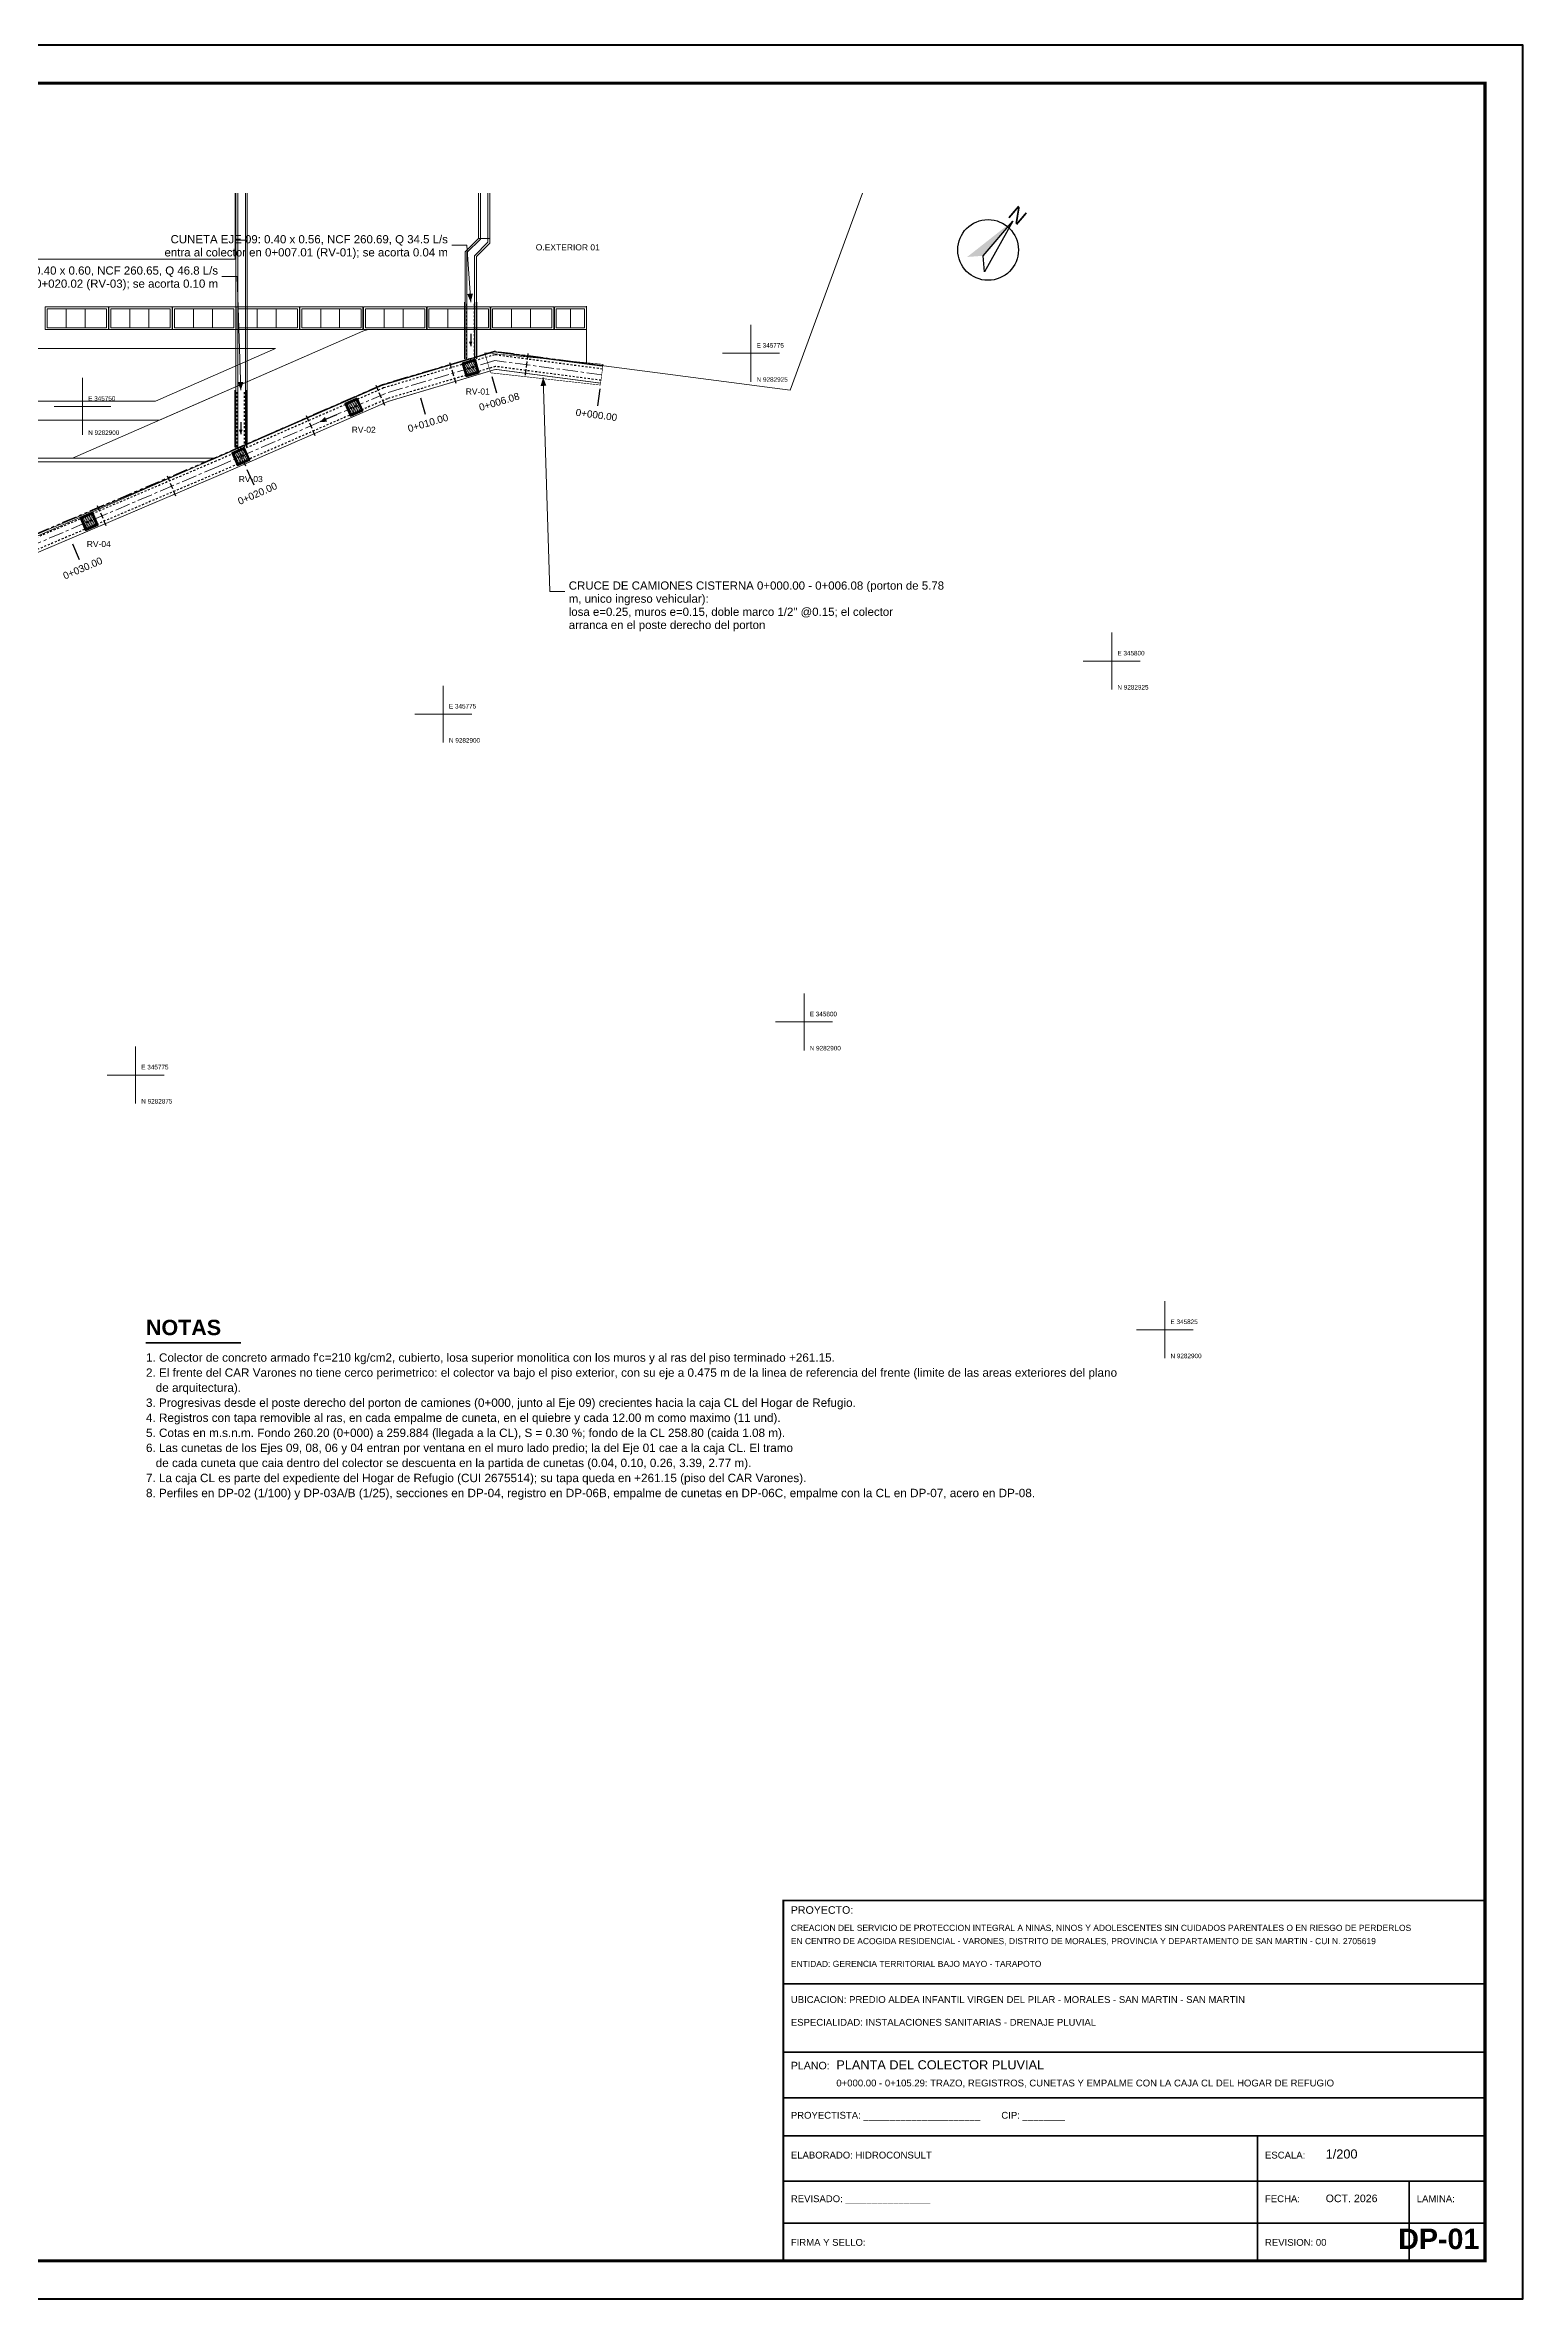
# Model space of a CAD drawing. Header units: metres. Extents: x 349122 to 349453, y 9281252 to 9281971.
# Drawn here: x 349232.3 to 349310.2, y 9281851.8 to 9281970.6 of the extents above; entities that cross this region are included whole.
import ezdxf
from ezdxf.enums import TextEntityAlignment as Align

# ---------------------------------------------------------------- set-up
doc = ezdxf.new("R2010")
doc.units = ezdxf.units.M
doc.header["$LTSCALE"] = 0.25
for name, pattern in [('CENTER', [5.08, 3.175, -0.635, 0.635, -0.635]), ('DASHED', [1.524, 1.27, -0.254]), ('HIDDEN', [0.375, 0.25, -0.125]), ('PHANTOM', [6.35, 3.175, -0.635, 0.635, -0.635, 0.635, -0.635])]:
    doc.linetypes.add(name, pattern=pattern)
for name, color, linetype, lineweight in [('ARQ-BASE', 8, 'CONTINUOUS', 13), ('ARQ-TEXTO', 8, 'CONTINUOUS', 13), ('CONCRETO', 250, 'CONTINUOUS', 50), ('CONCRETO-OCULTO', 8, 'HIDDEN', 25), ('CUNETA', 3, 'CONTINUOUS', 35), ('EJE-COLECTOR', 1, 'CENTER', 18), ('GRILLA', 9, 'CONTINUOUS', 13), ('LLAMADAS', 30, 'CONTINUOUS', 18), ('MARCO', 7, 'CONTINUOUS', 50), ('MARCO-METALICO', 32, 'CONTINUOUS', 40), ('REGISTRO', 32, 'CONTINUOUS', 35), ('REGISTRO-TAPA', 30, 'CONTINUOUS', 18), ('ROTULO', 7, 'CONTINUOUS', 35), ('TITULOS', 160, 'CONTINUOUS', 35)]:
    doc.layers.add(name, color=color, linetype=linetype, lineweight=lineweight)
for name, color, linetype in [('CRUCE-VEHICULAR', 30, 'CONTINUOUS'), ('CUNETA-OCULTA', 3, 'HIDDEN'), ('FLUJO', 150, 'CONTINUOUS'), ('JUNTAS', 8, 'DASHED'), ('LINDERO', 6, 'PHANTOM'), ('PROGRESIVAS', 5, 'CONTINUOUS'), ('ROTULO-TEXTO', 7, 'CONTINUOUS'), ('TEXTOS', 7, 'CONTINUOUS'), ('TEXTOS-NOTAS', 7, 'CONTINUOUS')]:
    doc.layers.add(name, color=color, linetype=linetype)
doc.styles.get("Standard").update_dxf_attribs({"font": 'arial.ttf'})
doc.styles.add('TITULOS', font='arialbd.ttf')

# ---------------------------------------------------------------- blocks, each defined once
blk = doc.blocks.new('REGISTRO-PLANTA')
at = {"layer": 'MARCO-METALICO'}
blk.add_lwpolyline([(-0.35, -0.35), (0.35, -0.35), (0.35, 0.35), (-0.35, 0.35)], close=True, dxfattribs=at)
for centre in [(-0.12, 0), (0.12, 0)]:
    blk.add_circle(centre, 0.015, dxfattribs=at)
at = {"layer": 'REGISTRO'}
blk.add_lwpolyline([(-0.3, -0.3), (0.3, -0.3), (0.3, 0.3), (-0.3, 0.3)], close=True, dxfattribs=at)
at = {"layer": 'REGISTRO-TAPA'}
for p, q in [((-0.29, 0.2765), (-0.2765, 0.29)), ((-0.29, 0.1632), (-0.1632, 0.29)), ((-0.29, 0.0499), (-0.0499, 0.29)), ((-0.29, -0.0634), (0.0634, 0.29)), ((-0.29, -0.1767), (0.1767, 0.29)), ((-0.29, -0.29), (0.29, 0.29)), ((-0.1767, -0.29), (0.29, 0.1767)), ((-0.0634, -0.29), (0.29, 0.0634)), ((0.0499, -0.29), (0.29, -0.0499)), ((0.1632, -0.29), (0.29, -0.1632)), ((0.2765, -0.29), (0.29, -0.2765))]:
    blk.add_line(p, q, dxfattribs=at)
blk = doc.blocks.new('SIMB-FLECHA')
at = {"layer": 'FLUJO'}
blk.add_lwpolyline([(-4, 0), (4, 0)], dxfattribs=at)
blk.add_solid([(4, 0), (1, 1.2), (1, -1.2)], dxfattribs=at)
blk = doc.blocks.new('SIMB-NORTE')
at = {"layer": 'TEXTOS'}
blk.add_lwpolyline([(0, 10), (3, -5), (0, -2)], close=True, dxfattribs=at)
blk.add_circle((0, 0), 8, dxfattribs=at)
blk.add_solid([(0, 10), (-3, -5), (0, -2)], dxfattribs=at)
blk.add_text('N', height=4, dxfattribs=at).set_placement((0, 12), align=Align.MIDDLE_CENTER)

msp = doc.modelspace()

# ---------------------------------------------------------------- linework, layer by layer
at = {"layer": 'ARQ-BASE'}
for points in [[(349242.302, 9281962.79), (349242.302, 9281959.301)], [(349242.342, 9281960.301), (349242.342, 9281962.79)], [(349242.442, 9281962.79), (349242.442, 9281960.301)], [(349242.842, 9281960.301), (349242.842, 9281962.79)], [(349242.942, 9281960.301), (349242.942, 9281962.79)], [(349255.132, 9281962.79), (349255.132, 9281960.4)], [(349255.232, 9281960.4), (349255.232, 9281962.79)], [(349255.632, 9281962.79), (349255.632, 9281960.4)], [(349255.732, 9281962.79), (349255.732, 9281960.4)], [(349275.377, 9281962.79), (349271.562, 9281952.394)], [(349242.302, 9281959.301), (349218.952, 9281959.301)], [(349242.342, 9281960.301), (349242.442, 9281960.301)], [(349242.342, 9281960.301), (349242.342, 9281949.312)], [(349242.442, 9281960.301), (349242.842, 9281960.301)], [(349242.442, 9281960.301), (349242.442, 9281949.355)], [(349242.842, 9281960.301), (349242.942, 9281960.301)], [(349242.842, 9281960.301), (349242.842, 9281949.53)], [(349242.942, 9281960.301), (349242.942, 9281949.574)], [(349255.132, 9281960.4), (349254.425, 9281959.693)], [(349254.425, 9281959.693), (349254.425, 9281953.979)], [(349255.232, 9281960.359), (349254.525, 9281959.652)], [(349254.525, 9281959.652), (349254.525, 9281954.008)], [(349255.632, 9281960.193), (349254.925, 9281959.486)], [(349254.925, 9281959.486), (349254.925, 9281954.127)], [(349255.732, 9281960.152), (349255.025, 9281959.444)], [(349255.025, 9281959.444), (349255.025, 9281954.157)], [(349255.132, 9281960.4), (349255.232, 9281960.4)], [(349255.232, 9281960.4), (349255.232, 9281960.359)], [(349255.632, 9281960.4), (349255.232, 9281960.4)], [(349255.632, 9281960.4), (349255.632, 9281960.193)], [(349255.632, 9281960.4), (349255.732, 9281960.4)], [(349255.732, 9281960.4), (349255.732, 9281960.152)], [(349235.622, 9281956.79), (349232.292, 9281956.79)], [(349232.292, 9281956.79), (349232.292, 9281955.59)], [(349235.522, 9281956.69), (349232.392, 9281956.69)], [(349232.392, 9281956.69), (349232.392, 9281955.69)], [(349232.392, 9281955.69), (349235.522, 9281955.69)], [(349233.392, 9281956.69), (349233.392, 9281955.69)], [(349234.392, 9281956.69), (349234.392, 9281955.69)], [(349235.522, 9281955.69), (349235.522, 9281956.69)], [(349235.622, 9281955.59), (349235.622, 9281956.79)], [(349238.977, 9281956.79), (349235.647, 9281956.79)], [(349235.647, 9281956.79), (349235.647, 9281955.59)], [(349238.877, 9281956.69), (349235.747, 9281956.69)], [(349235.747, 9281956.69), (349235.747, 9281955.69)], [(349235.747, 9281955.69), (349238.877, 9281955.69)], [(349236.747, 9281956.69), (349236.747, 9281955.69)], [(349237.747, 9281956.69), (349237.747, 9281955.69)], [(349238.877, 9281955.69), (349238.877, 9281956.69)], [(349238.977, 9281955.59), (349238.977, 9281956.79)], [(349242.332, 9281956.79), (349239.002, 9281956.79)], [(349239.002, 9281956.79), (349239.002, 9281955.59)], [(349242.232, 9281956.69), (349239.102, 9281956.69)], [(349239.102, 9281956.69), (349239.102, 9281955.69)], [(349239.102, 9281955.69), (349242.232, 9281955.69)], [(349240.102, 9281956.69), (349240.102, 9281955.69)], [(349241.102, 9281956.69), (349241.102, 9281955.69)], [(349242.232, 9281955.69), (349242.232, 9281956.69)], [(349242.332, 9281955.59), (349242.332, 9281956.79)], [(349245.687, 9281956.79), (349242.357, 9281956.79)], [(349242.357, 9281956.79), (349242.357, 9281955.59)], [(349245.587, 9281956.69), (349242.457, 9281956.69)], [(349242.457, 9281956.69), (349242.457, 9281955.69)], [(349242.457, 9281955.69), (349245.587, 9281955.69)], [(349243.457, 9281956.69), (349243.457, 9281955.69)], [(349244.457, 9281956.69), (349244.457, 9281955.69)], [(349245.587, 9281955.69), (349245.587, 9281956.69)], [(349245.687, 9281955.59), (349245.687, 9281956.79)], [(349249.042, 9281956.79), (349245.712, 9281956.79)], [(349245.712, 9281956.79), (349245.712, 9281955.59)], [(349248.942, 9281956.69), (349245.812, 9281956.69)], [(349245.812, 9281956.69), (349245.812, 9281955.69)], [(349245.812, 9281955.69), (349248.942, 9281955.69)], [(349246.812, 9281956.69), (349246.812, 9281955.69)], [(349247.812, 9281956.69), (349247.812, 9281955.69)], [(349248.942, 9281955.69), (349248.942, 9281956.69)], [(349249.042, 9281955.59), (349249.042, 9281956.79)], [(349252.397, 9281956.79), (349249.067, 9281956.79)], [(349249.067, 9281956.79), (349249.067, 9281955.59)], [(349252.297, 9281956.69), (349249.167, 9281956.69)], [(349249.167, 9281956.69), (349249.167, 9281955.69)], [(349249.167, 9281955.69), (349252.297, 9281955.69)], [(349250.167, 9281956.69), (349250.167, 9281955.69)], [(349251.167, 9281956.69), (349251.167, 9281955.69)], [(349252.297, 9281955.69), (349252.297, 9281956.69)], [(349252.397, 9281955.59), (349252.397, 9281956.79)], [(349255.752, 9281956.79), (349252.422, 9281956.79)], [(349252.422, 9281956.79), (349252.422, 9281955.59)], [(349255.652, 9281956.69), (349252.522, 9281956.69)], [(349252.522, 9281956.69), (349252.522, 9281955.69)], [(349252.522, 9281955.69), (349255.652, 9281955.69)], [(349253.522, 9281956.69), (349253.522, 9281955.69)], [(349254.522, 9281956.69), (349254.522, 9281955.69)], [(349255.652, 9281955.69), (349255.652, 9281956.69)], [(349255.752, 9281955.59), (349255.752, 9281956.79)], [(349259.107, 9281956.79), (349255.777, 9281956.79)], [(349255.777, 9281956.79), (349255.777, 9281955.59)], [(349259.007, 9281956.69), (349255.877, 9281956.69)], [(349255.877, 9281956.69), (349255.877, 9281955.69)], [(349255.877, 9281955.69), (349259.007, 9281955.69)], [(349256.877, 9281956.69), (349256.877, 9281955.69)], [(349257.877, 9281956.69), (349257.877, 9281955.69)], [(349259.007, 9281955.69), (349259.007, 9281956.69)], [(349259.107, 9281955.59), (349259.107, 9281956.79)], [(349260.821, 9281956.79), (349259.132, 9281956.79)], [(349259.132, 9281956.79), (349259.132, 9281955.59)], [(349260.721, 9281956.69), (349259.232, 9281956.69)], [(349259.232, 9281956.69), (349259.232, 9281955.69)], [(349259.232, 9281955.69), (349260.721, 9281955.69)], [(349259.977, 9281956.69), (349259.977, 9281955.69)], [(349260.721, 9281955.69), (349260.721, 9281956.69)], [(349260.821, 9281956.825), (349260.821, 9281953.802)], [(349260.821, 9281955.59), (349260.821, 9281956.79)], [(349213.864, 9281954.59), (349244.433, 9281954.589)], [(349232.292, 9281955.59), (349235.622, 9281955.59)], [(349249.027, 9281955.505), (349233.727, 9281948.824)], [(349235.647, 9281955.59), (349238.977, 9281955.59)], [(349244.433, 9281954.589), (349238.096, 9281951.823)], [(349249.027, 9281955.505), (349238.306, 9281950.824)], [(349239.002, 9281955.59), (349242.332, 9281955.59)], [(349242.357, 9281955.59), (349245.687, 9281955.59)], [(349245.712, 9281955.59), (349249.042, 9281955.59)], [(349249.314, 9281955.59), (349249.027, 9281955.505)], [(349249.314, 9281955.59), (349249.027, 9281955.505)], [(349249.067, 9281955.59), (349252.397, 9281955.59)], [(349260.821, 9281955.59), (349249.314, 9281955.59)], [(349252.422, 9281955.59), (349255.752, 9281955.59)], [(349255.777, 9281955.59), (349259.107, 9281955.59)], [(349259.132, 9281955.59), (349260.821, 9281955.59)], [(349260.821, 9281953.802), (349260.821, 9281955.59)], [(349250.059, 9281952.682), (349255.964, 9281954.438)], [(349255.964, 9281954.438), (349250.059, 9281952.682)], [(349254.425, 9281953.979), (349255.025, 9281954.157)], [(349255.964, 9281954.438), (349260.821, 9281953.802)], [(349271.562, 9281952.394), (349255.964, 9281954.438)], [(349250.059, 9281952.682), (349241.223, 9281948.824)], [(349244.416, 9281950.218), (349248.964, 9281952.203)], [(349248.964, 9281952.203), (349250.059, 9281952.682)], [(349238.096, 9281951.823), (349217.734, 9281951.823)], [(349216.734, 9281950.824), (349238.306, 9281950.824)], [(349238.306, 9281950.824), (349216.734, 9281950.824)], [(349241.224, 9281948.824), (349244.416, 9281950.218)], [(349175.752, 9281948.824), (349241.225, 9281948.824)], [(349216.734, 9281948.824), (349233.727, 9281948.824)], [(349216.734, 9281948.624), (349240.8, 9281948.624)], [(349229.843, 9281943.824), (349240.8, 9281948.624)], [(349233.727, 9281948.824), (349241.224, 9281948.824)], [(349240.8, 9281948.624), (349241.225, 9281948.824)], [(349242.342, 9281949.312), (349242.942, 9281949.574)]]:
    msp.add_lwpolyline(points, dxfattribs=at)
at = {"layer": 'CONCRETO', "const_width": 0.04}
for points in [[(349261.687, 9281953.662), (349255.962, 9281954.415), (349250.069, 9281952.656), (349241.23, 9281948.797), (349168.1, 9281917.665), (349163.8, 9281917.665)], [(349261.57, 9281952.77), (349256.035, 9281953.497), (349250.378, 9281951.81), (349241.586, 9281947.971), (349168.284, 9281916.765), (349163.8, 9281916.765)]]:
    msp.add_lwpolyline(points, dxfattribs=at)
at = {"layer": 'CONCRETO-OCULTO'}
for points in [[(349261.668, 9281953.513), (349255.974, 9281954.262), (349250.12, 9281952.515), (349241.289, 9281948.659), (349168.131, 9281917.515), (349163.8, 9281917.515)], [(349261.59, 9281952.919), (349256.023, 9281953.65), (349250.327, 9281951.951), (349241.527, 9281948.108), (349168.253, 9281916.915), (349163.8, 9281916.915)]]:
    msp.add_lwpolyline(points, dxfattribs=at)
at = {"layer": 'CRUCE-VEHICULAR', "const_width": 0.03}
msp.add_lwpolyline([(349261.701, 9281953.761), (349255.457, 9281954.368), (349255.771, 9281953.314), (349261.557, 9281952.671)], close=True, dxfattribs=at)
at = {"layer": 'CUNETA'}
for points in [[(349254.42, 9281954.044), (349254.42, 9281957.044)], [(349255.02, 9281954.044), (349255.02, 9281957.044)], [(349242.3, 9281949.395), (349242.3, 9281952.395)], [(349242.9, 9281949.395), (349242.9, 9281952.395)]]:
    msp.add_lwpolyline(points, dxfattribs=at)
at = {"layer": 'CUNETA-OCULTA'}
for points in [[(349254.52, 9281954.044), (349254.52, 9281957.044)], [(349254.92, 9281954.044), (349254.92, 9281957.044)], [(349254.72, 9281954), (349254.72, 9281954.044)], [(349242.4, 9281949.395), (349242.4, 9281952.395)], [(349242.8, 9281949.395), (349242.8, 9281952.395)], [(349242.6, 9281949.3), (349242.6, 9281949.395)]]:
    msp.add_lwpolyline(points, dxfattribs=at)
at = {"layer": 'EJE-COLECTOR'}
msp.add_lwpolyline([(349261.629, 9281953.216), (349255.999, 9281953.956), (349250.224, 9281952.233), (349241.408, 9281948.384), (349168.192, 9281917.215), (349163.8, 9281917.215)], dxfattribs=at)
at = {"layer": 'GRILLA'}
for p, q in [((349269.498, 9281952.842), (349269.498, 9281955.842)), ((349267.998, 9281954.342), (349270.998, 9281954.342)), ((349234.253, 9281950.043), (349234.253, 9281953.043)), ((349232.753, 9281951.543), (349235.753, 9281951.543)), ((349288.519, 9281936.619), (349288.519, 9281939.619)), ((349287.019, 9281938.119), (349290.019, 9281938.119)), ((349253.275, 9281933.821), (349253.275, 9281936.821)), ((349251.775, 9281935.321), (349254.775, 9281935.321)), ((349272.296, 9281917.598), (349272.296, 9281920.598)), ((349270.796, 9281919.098), (349273.796, 9281919.098)), ((349237.052, 9281914.799), (349237.052, 9281917.799)), ((349235.552, 9281916.299), (349238.552, 9281916.299)), ((349291.318, 9281901.375), (349291.318, 9281904.375)), ((349289.818, 9281902.875), (349292.818, 9281902.875))]:
    msp.add_line(p, q, dxfattribs=at)
at = {"layer": 'JUNTAS'}
for p, q in [((349253.603, 9281953.867), (349253.946, 9281952.717)), ((349257.741, 9281954.332), (349257.585, 9281953.142)), ((349249.713, 9281952.665), (349250.193, 9281951.565)), ((349246.047, 9281951.064), (349246.528, 9281949.965)), ((349242.382, 9281949.464), (349242.862, 9281948.364)), ((349238.711, 9281947.888), (349239.181, 9281946.784)), ((349235.031, 9281946.321), (349235.501, 9281945.217))]:
    msp.add_line(p, q, dxfattribs=at)
at = {"layer": 'LINDERO'}
msp.add_lwpolyline([(349261.691, 9281953.687), (349255.96, 9281954.44), (349250.06, 9281952.68), (349241.22, 9281948.82), (349161.87, 9281915.04)], dxfattribs=at)
at = {"layer": 'LLAMADAS'}
for p, q in [((349253.72, 9281960.044), (349254.52, 9281960.044)), ((349254.52, 9281960.044), (349254.72, 9281957.044)), ((349241.6, 9281958.395), (349242.4, 9281958.395)), ((349242.4, 9281958.395), (349242.6, 9281952.395)), ((349258.891, 9281941.79), (349258.543, 9281953.067)), ((349259.691, 9281941.79), (349258.891, 9281941.79))]:
    msp.add_line(p, q, dxfattribs=at)
for points in [[(349254.72, 9281957.044), (349254.844, 9281957.493), (349254.537, 9281957.473)], [(349242.6, 9281952.395), (349242.739, 9281952.84), (349242.431, 9281952.83)], [(349258.543, 9281953.067), (349258.403, 9281952.622), (349258.711, 9281952.632)]]:
    msp.add_solid(points, dxfattribs=at)
at = {"layer": 'MARCO'}
msp.add_lwpolyline([(349142, 9281851.79), (349310.2, 9281851.79), (349310.2, 9281970.59), (349142, 9281970.59)], close=True, dxfattribs=at)
at = {"layer": 'MARCO', "const_width": 0.16}
msp.add_lwpolyline([(349147, 9281853.79), (349308.2, 9281853.79), (349308.2, 9281968.59), (349147, 9281968.59)], close=True, dxfattribs=at)
at = {"layer": 'PROGRESIVAS'}
for p, q in [((349255.828, 9281953.122), (349256.086, 9281952.26)), ((349261.531, 9281952.472), (349261.414, 9281951.58)), ((349252.072, 9281952.002), (349252.329, 9281951.139)), ((349242.922, 9281948.226), (349243.282, 9281947.402)), ((349233.719, 9281944.296), (349234.072, 9281943.467))]:
    msp.add_line(p, q, dxfattribs=at)
at = {"layer": 'ROTULO'}
for p, q in [((349271.2, 9281868.39), (349308.2, 9281868.39)), ((349271.2, 9281864.79), (349308.2, 9281864.79)), ((349271.2, 9281862.39), (349308.2, 9281862.39)), ((349271.2, 9281860.39), (349308.2, 9281860.39)), ((349296.2, 9281860.39), (349296.2, 9281853.79)), ((349271.2, 9281857.99), (349308.2, 9281857.99)), ((349304.2, 9281857.99), (349304.2, 9281853.79)), ((349271.2, 9281855.79), (349308.2, 9281855.79))]:
    msp.add_line(p, q, dxfattribs=at)
at = {"layer": 'ROTULO', "const_width": 0.1}
msp.add_lwpolyline([(349271.2, 9281853.79), (349308.2, 9281853.79), (349308.2, 9281872.79), (349271.2, 9281872.79)], close=True, dxfattribs=at)
at = {"layer": 'TITULOS'}
msp.add_line((349237.6, 9281902.19), (349242.6, 9281902.19), dxfattribs=at)

# ---------------------------------------------------------------- block references
at = {"xscale": 0.2, "yscale": 0.2, "rotation": -40.46}
msp.add_blockref('SIMB-NORTE', (349282, 9281959.79), dxfattribs=at)
for p, rotation in [((349254.723, 9281953.575), -163.38989038849238), ((349248.56, 9281951.507), -156.41143606970766), ((349242.603, 9281948.906), -156.41143606970766), ((349234.603, 9281945.487), -156.94011456899673)]:
    msp.add_blockref('REGISTRO-PLANTA', p, dxfattribs=dict(rotation=rotation))
at = {"layer": 'FLUJO'}
for p, xscale, yscale, rotation in [((349254.72, 9281955.044), 0.08, 0.08, -90), ((349247.204, 9281950.915), 0.12, 0.12, -156.41143606970766), ((349242.6, 9281950.395), 0.08, 0.08, -90)]:
    msp.add_blockref('SIMB-FLECHA', p, dxfattribs=dict(at, xscale=xscale, yscale=yscale, rotation=rotation))

# ---------------------------------------------------------------- texts
at = {"layer": 'ARQ-TEXTO'}
msp.add_text('O.EXTERIOR 01', height=0.32, dxfattribs=at).set_placement((349258.15, 9281959.77))
at = {"layer": 'GRILLA'}
for s, p in [('E 345775', (349269.798, 9281954.642)), ('N 9282925', (349269.798, 9281952.842)), ('E 345750', (349234.553, 9281951.843)), ('N 9282900', (349234.553, 9281950.043)), ('E 345800', (349288.819, 9281938.419)), ('N 9282925', (349288.819, 9281936.619)), ('E 345775', (349253.575, 9281935.621)), ('N 9282900', (349253.575, 9281933.821)), ('E 345800', (349272.596, 9281919.398)), ('N 9282900', (349272.596, 9281917.598)), ('E 345775', (349237.352, 9281916.599)), ('N 9282875', (349237.352, 9281914.799)), ('E 345825', (349291.618, 9281903.175)), ('N 9282900', (349291.618, 9281901.375))]:
    msp.add_text(s, height=0.24, dxfattribs=at).set_placement(p)
at = {"layer": 'PROGRESIVAS'}
for s, rotation, p in [('0+006.08', -343.38989, (349256.171, 9281951.972)), ('0+010.00', -343.38989, (349252.415, 9281950.852)), ('0+000.00', -7.48636, (349261.375, 9281951.283)), ('0+020.00', -336.41144, (349243.402, 9281947.127)), ('0+030.00', -336.94011, (349234.189, 9281943.191))]:
    msp.add_text(s, height=0.375, rotation=rotation, dxfattribs=at).set_placement(p, align=Align.TOP_CENTER)
at = {"layer": 'REGISTRO'}
for s, p in [('RV-01', (349255.094, 9281952.33)), ('RV-02', (349249.081, 9281950.315)), ('RV-03', (349243.124, 9281947.714)), ('RV-04', (349235.113, 9281944.291))]:
    msp.add_text(s, height=0.32, dxfattribs=at).set_placement(p, align=Align.MIDDLE_CENTER)
at = {"layer": 'ROTULO-TEXTO'}
for s, height, p in [('CREACION DEL SERVICIO DE PROTECCION INTEGRAL A NINAS, NINOS Y ADOLESCENTES SIN CUIDADOS PARENTALES O EN RIESGO DE PERDERLOS', 0.32, (349271.6, 9281871.19)), ('PROYECTO:', 0.4, (349271.6, 9281872.09)), ('EN CENTRO DE ACOGIDA RESIDENCIAL - VARONES, DISTRITO DE MORALES, PROVINCIA Y DEPARTAMENTO DE SAN MARTIN - CUI N. 2705619', 0.32, (349271.6, 9281870.49)), ('ENTIDAD: GERENCIA TERRITORIAL BAJO MAYO - TARAPOTO', 0.32, (349271.6, 9281869.29)), ('UBICACION: PREDIO ALDEA INFANTIL VIRGEN DEL PILAR - MORALES - SAN MARTIN - SAN MARTIN', 0.36, (349271.6, 9281867.39)), ('ESPECIALIDAD: INSTALACIONES SANITARIAS - DRENAJE PLUVIAL', 0.36, (349271.6, 9281866.19)), ('PLANO:', 0.4, (349271.6, 9281863.89)), ('PLANTA DEL COLECTOR PLUVIAL', 0.48, (349274, 9281863.89)), ('0+000.00 - 0+105.29: TRAZO, REGISTROS, CUNETAS Y EMPALME CON LA CAJA CL DEL HOGAR DE REFUGIO', 0.36, (349274, 9281862.99)), ('PROYECTISTA: ______________________        CIP: ________', 0.36, (349271.6, 9281861.29)), ('ELABORADO: HIDROCONSULT', 0.36, (349271.6, 9281859.19)), ('ESCALA:', 0.36, (349296.6, 9281859.19)), ('1/200', 0.48, (349299.8, 9281859.19)), ('REVISADO: ________________', 0.36, (349271.6, 9281856.89)), ('FECHA:', 0.36, (349296.6, 9281856.89)), ('OCT. 2026', 0.4, (349299.8, 9281856.89)), ('LAMINA:', 0.36, (349304.6, 9281856.89)), ('FIRMA Y SELLO:', 0.36, (349271.6, 9281854.59)), ('REVISION: 00', 0.36, (349296.6, 9281854.59))]:
    msp.add_text(s, height=height, dxfattribs=at).set_placement(p)
at = {"layer": 'TEXTOS'}
for s, p in [('CUNETA EJE 09: 0.40 x 0.56, NCF 260.69, Q 34.5 L/s', (349253.52, 9281960.14)), ('entra al colector en 0+007.01 (RV-01); se acorta 0.04 m', (349253.52, 9281959.449)), ('entra al colector en 0+020.02 (RV-03); se acorta 0.10 m', (349241.4, 9281957.8)), ('CUNETA EJE 08: 0.40 x 0.60, NCF 260.65, Q 46.8 L/s', (349241.4, 9281958.491))]:
    msp.add_text(s, height=0.432, dxfattribs=at).set_placement(p, align=Align.RIGHT)
for s, p in [('CRUCE DE CAMIONES CISTERNA 0+000.00 - 0+006.08 (porton de 5.78', (349259.891, 9281941.886)), ('m, unico ingreso vehicular):', (349259.891, 9281941.195)), ('arranca en el poste derecho del porton', (349259.891, 9281939.812)), ('losa e=0.25, muros e=0.15, doble marco 1/2" @0.15; el colector', (349259.891, 9281940.504))]:
    msp.add_text(s, height=0.432, dxfattribs=at).set_placement(p)
at = {"layer": 'TEXTOS-NOTAS'}
for s, p in [("1. Colector de concreto armado f'c=210 kg/cm2, cubierto, losa superior monolitica con los muros y al ras del piso terminado +261.15.", (349237.6, 9281901.19)), ('2. El frente del CAR Varones no tiene cerco perimetrico: el colector va bajo el piso exterior, con su eje a 0.475 m de la linea de referencia del frente (limite de las areas exteriores del plano', (349237.6, 9281900.397)), ('   de arquitectura).', (349237.6, 9281899.603)), ('3. Progresivas desde el poste derecho del porton de camiones (0+000, junto al Eje 09) crecientes hacia la caja CL del Hogar de Refugio.', (349237.6, 9281898.81)), ('4. Registros con tapa removible al ras, en cada empalme de cuneta, en el quiebre y cada 12.00 m como maximo (11 und).', (349237.6, 9281898.017)), ('5. Cotas en m.s.n.m. Fondo 260.20 (0+000) a 259.884 (llegada a la CL), S = 0.30 %; fondo de la CL 258.80 (caida 1.08 m).', (349237.6, 9281897.223)), ('6. Las cunetas de los Ejes 09, 08, 06 y 04 entran por ventana en el muro lado predio; la del Eje 01 cae a la caja CL. El tramo', (349237.6, 9281896.43)), ('7. La caja CL es parte del expediente del Hogar de Refugio (CUI 2675514); su tapa queda en +261.15 (piso del CAR Varones).', (349237.6, 9281894.843)), ('   de cada cuneta que caia dentro del colector se descuenta en la partida de cunetas (0.04, 0.10, 0.26, 3.39, 2.77 m).', (349237.6, 9281895.637)), ('8. Perfiles en DP-02 (1/100) y DP-03A/B (1/25), secciones en DP-04, registro en DP-06B, empalme de cunetas en DP-06C, empalme con la CL en DP-07, acero en DP-08.', (349237.6, 9281894.05))]:
    msp.add_text(s, height=0.442, dxfattribs=at).set_placement(p)
at = {"layer": 'TITULOS', "style": 'TITULOS'}
msp.add_text('NOTAS', height=0.81, dxfattribs=at).set_placement((349237.6, 9281902.59))
msp.add_text('DP-01', height=1.08, dxfattribs=at).set_placement((349307.9, 9281854.09), align=Align.BOTTOM_RIGHT)

doc.saveas('drawing.dxf')
